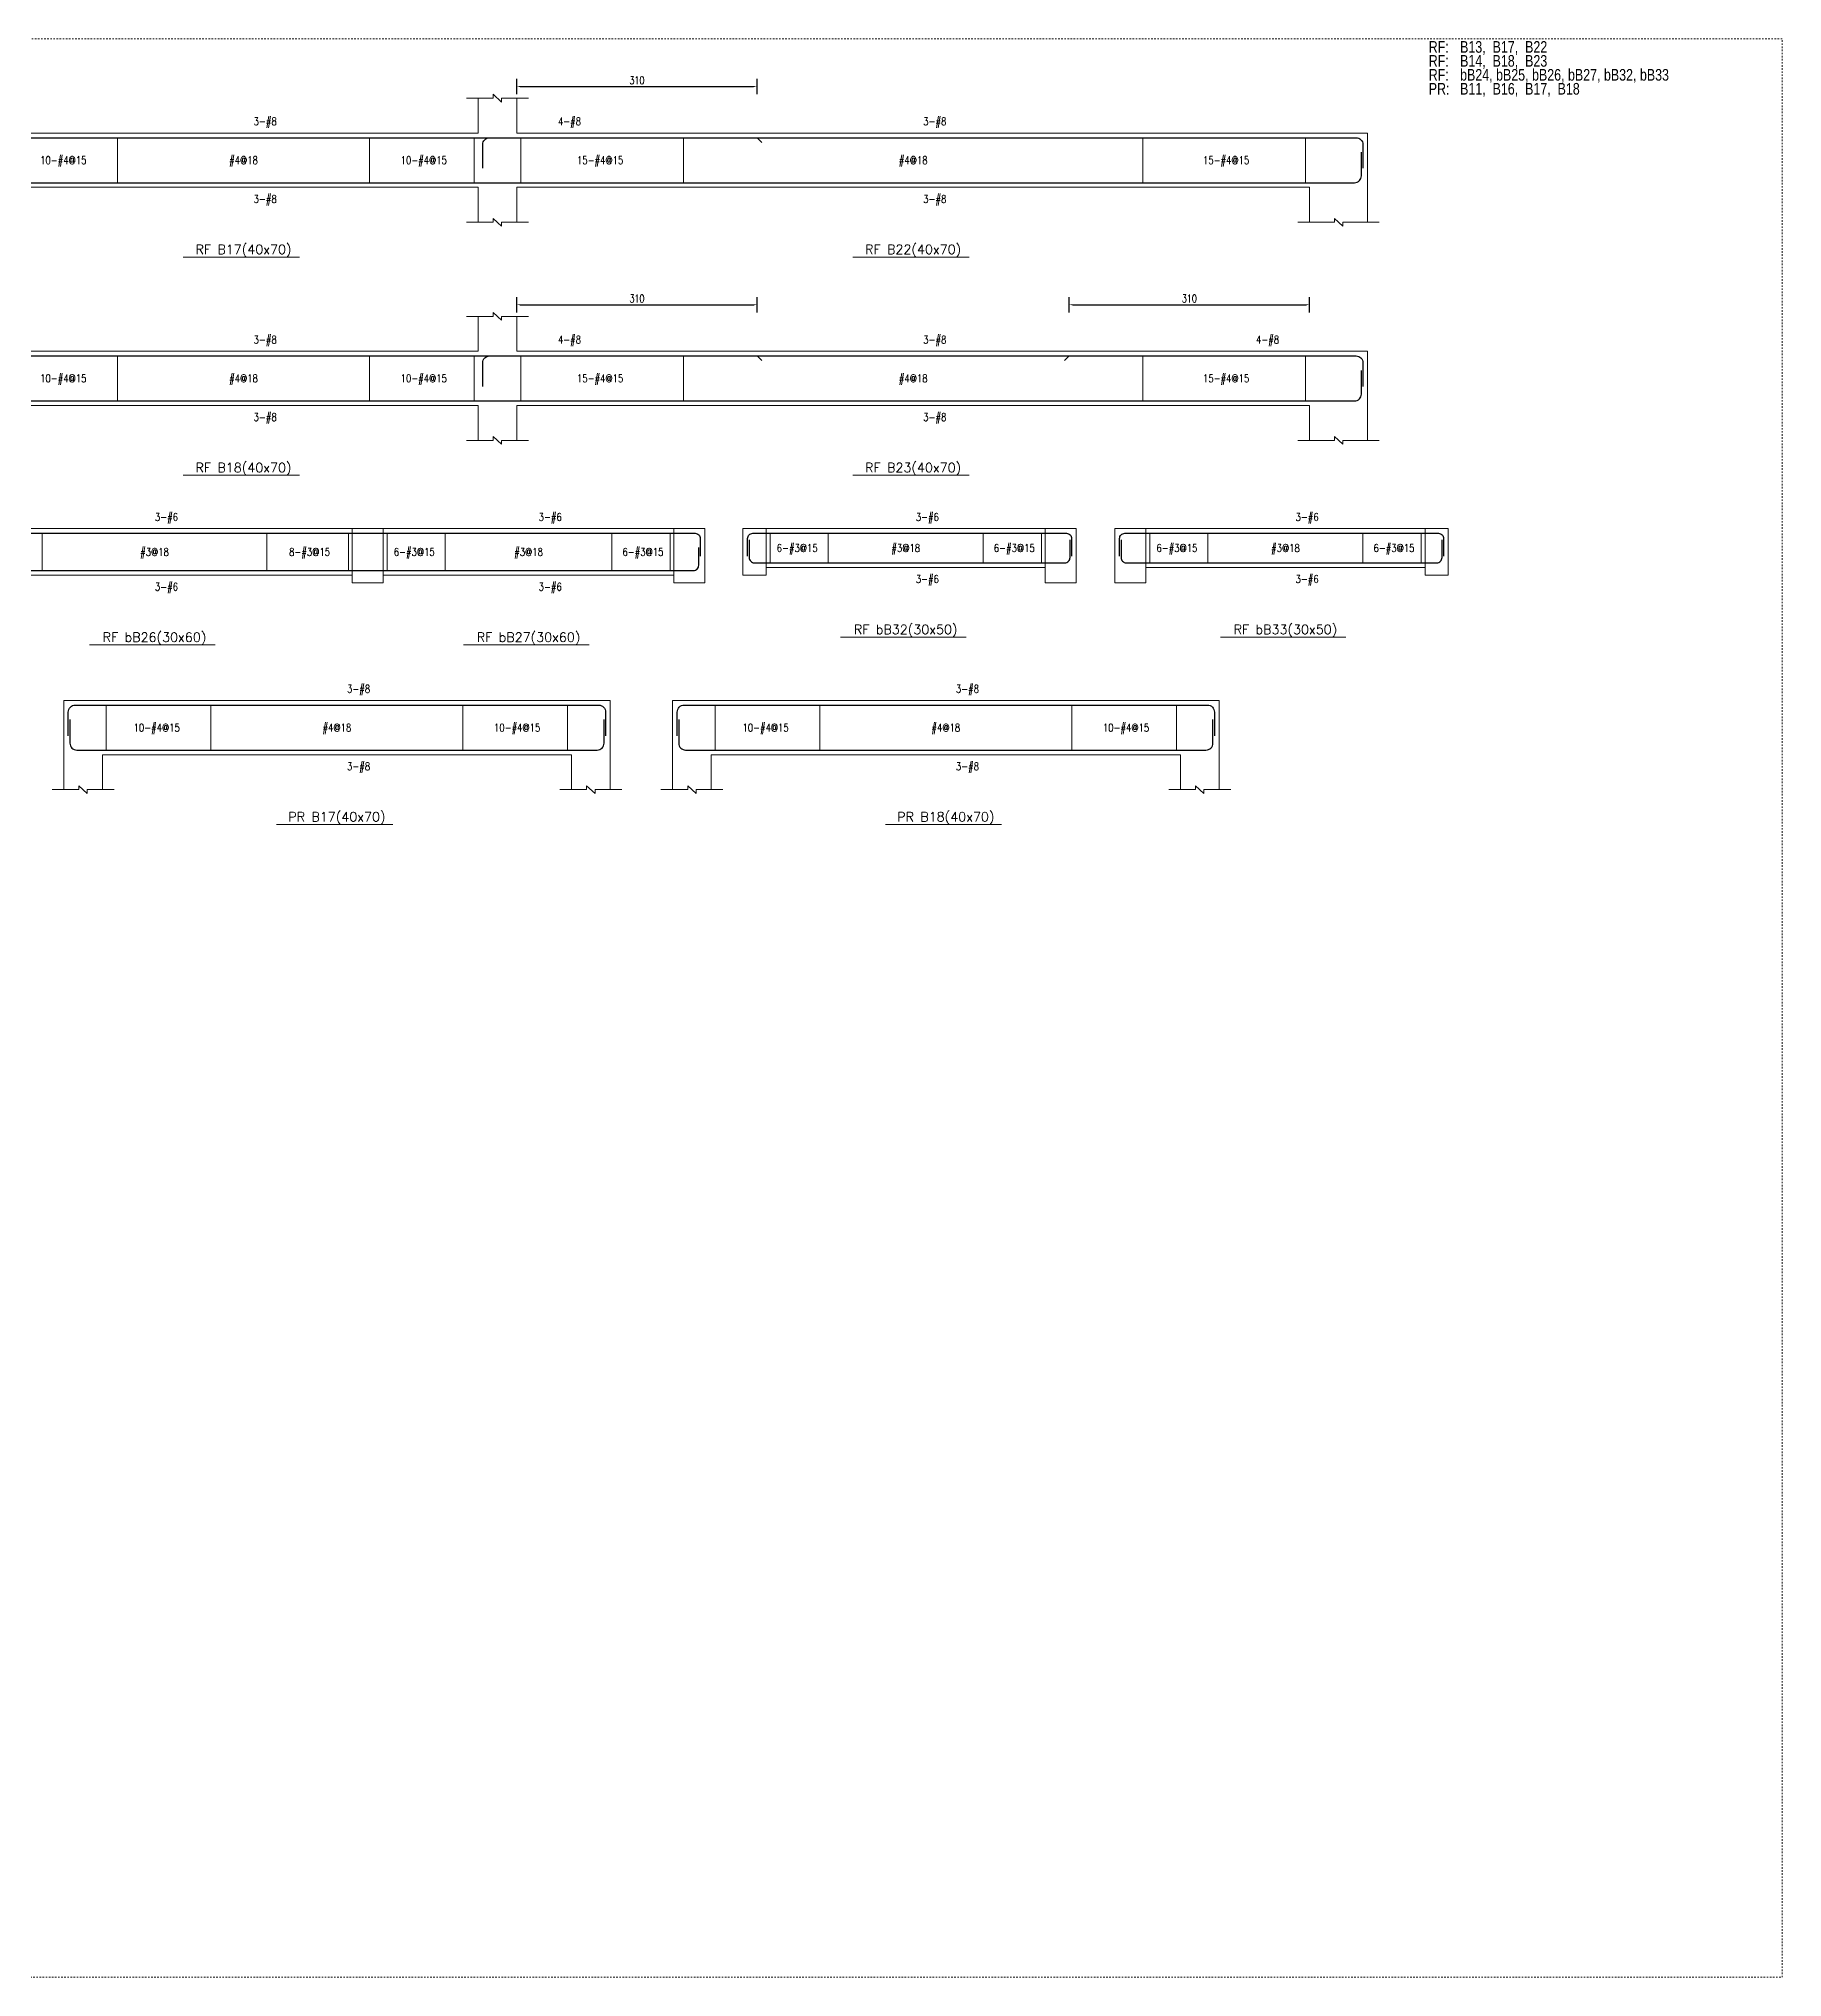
# Model space of a CAD drawing. Header units: millimetres. Extents: x 50 to 17750, y -6050 to -1000.
# Drawn here: x 1301 to 3550, y -6050 to -3550 of the extents above; entities that cross this region are included whole.
import ezdxf
from ezdxf.enums import TextEntityAlignment as Align

# ---------------------------------------------------------------- set-up
doc = ezdxf.new("R2010")
doc.units = ezdxf.units.MM
doc.linetypes.add('DOT', pattern=[4, 2, -2])
for name, color, linetype in [('主筋文字', 3, 'Continuous'), ('主筋文字引線', 3, 'Continuous'), ('主筋線', 1, 'Continuous'), ('剪力筋文字', 3, 'Continuous'), ('剪力筋文字引線', 3, 'Continuous'), ('剪力筋線', 3, 'Continuous'), ('圖框', 132, 'DOT'), ('尺寸標註-字串', 4, 'Continuous'), ('摘要資訊', 1, 'Continuous'), ('梁柱截斷記號', 3, 'Continuous'), ('梁跨名稱', 3, 'Continuous'), ('梁跨名稱底線', 3, 'Continuous'), ('邊界線', 3, 'Continuous'), ('邊界線-梁支撐外線', 3, 'Continuous')]:
    doc.layers.add(name, color=color, linetype=linetype)
doc.styles.add('note', font='romans', dxfattribs={"width": 0.75, "height": 10})
doc.styles.add('OAP_ROMANS', font='OAP_ROMANS.shx', dxfattribs={"height": 0.2, "bigfont": 'chineset.shx'})
doc.styles.add('romanc', font='romanc.shx', dxfattribs={"height": 0.2, "bigfont": 'chineset.shx'})
doc.styles.add('romans', font='romans.shx', dxfattribs={"height": 0.2, "bigfont": 'chineset.shx'})
doc.dimstyles.new('BeamRebarDim', dxfattribs={"dimtxt": 12, "dimasz": 4.5, "dimexe": 10, "dimexo": 1, "dimgap": 3, "dimtad": 1, "dimdec": 0, "dimdsep": 46, "dimtxsty": 'note', "dimcen": 2.5, "dimclrd": 256, "dimclre": 256, "dimclrt": 256, "dimadec": 0, "dimazin": 0, "dimtfac": 1, "dimtmove": 0, "dimatfit": 3, "dimfxl": 1, "dimtolj": 1, "dimarcsym": 0})

# ---------------------------------------------------------------- blocks, each defined once
blk = doc.blocks.new('*D179')
at = {"layer": 'Defpoints', "color": 0}
for p in [(1917.7, -3622.6), (2227.7, -3611.6), (2227.7, -3622.6)]:
    blk.add_point(p, dxfattribs=at)
at = {"layer": '尺寸標註-字串', "lineweight": -2}
for p, q in [((1917.7, -3621.6), (1917.7, -3601.6)), ((1922.2, -3611.6), (2223.2, -3611.6)), ((2227.7, -3621.6), (2227.7, -3601.6))]:
    blk.add_line(p, q, dxfattribs=at)
at = {"layer": '尺寸標註-字串'}
for points in [[(1922.2, -3610.9), (1922.2, -3612.4), (1917.7, -3611.6)], [(2223.2, -3612.4), (2223.2, -3610.9), (2227.7, -3611.6)]]:
    blk.add_solid(points, dxfattribs=at)
at = {"layer": '尺寸標註-字串', "insert": (2072.7, -3603.6), "char_height": 10, "attachment_point": 5, "style": 'note'}
blk.add_mtext('\\A1;310', dxfattribs=at)
blk = doc.blocks.new('*D182')
at = {"layer": 'Defpoints', "color": 0}
for p in [(2227.734375, -3893.046875), (1917.734375, -3904.046875), (2227.734375, -3904.046875)]:
    blk.add_point(p, dxfattribs=at)
at = {"layer": '尺寸標註-字串', "lineweight": -2}
for p, q in [((1917.734375, -3903.046875), (1917.734375, -3883.046875)), ((1922.234375, -3893.046875), (2223.234375, -3893.046875)), ((2227.734375, -3903.046875), (2227.734375, -3883.046875))]:
    blk.add_line(p, q, dxfattribs=at)
at = {"layer": '尺寸標註-字串'}
for points in [[(1922.234375, -3892.296875), (1922.234375, -3893.796875), (1917.734375, -3893.046875)], [(2223.234375, -3893.796875), (2223.234375, -3892.296875), (2227.734375, -3893.046875)]]:
    blk.add_solid(points, dxfattribs=at)
at = {"layer": '尺寸標註-字串', "insert": (2072.734375, -3885.001875), "char_height": 10, "attachment_point": 5, "style": 'note'}
blk.add_mtext('\\A1;310', dxfattribs=at)
blk = doc.blocks.new('*D183')
at = {"layer": 'Defpoints', "color": 0}
for p in [(2940.234375, -3893.046875), (2630.234375, -3904.046875), (2940.234375, -3904.046875)]:
    blk.add_point(p, dxfattribs=at)
at = {"layer": '尺寸標註-字串', "lineweight": -2}
for p, q in [((2630.234375, -3903.046875), (2630.234375, -3883.046875)), ((2634.734375, -3893.046875), (2935.734375, -3893.046875)), ((2940.234375, -3903.046875), (2940.234375, -3883.046875))]:
    blk.add_line(p, q, dxfattribs=at)
at = {"layer": '尺寸標註-字串'}
for points in [[(2634.734375, -3892.296875), (2634.734375, -3893.796875), (2630.234375, -3893.046875)], [(2935.734375, -3893.796875), (2935.734375, -3892.296875), (2940.234375, -3893.046875)]]:
    blk.add_solid(points, dxfattribs=at)
at = {"layer": '尺寸標註-字串', "insert": (2785.234375, -3885.001875), "char_height": 10, "attachment_point": 5, "style": 'note'}
blk.add_mtext('\\A1;310', dxfattribs=at)

msp = doc.modelspace()

# ---------------------------------------------------------------- linework, layer by layer
at = {"layer": '主筋文字引線', "lineweight": 5}
for points in [[(1565.2, -3677.6, 0, 1.5, 0), (1565.2, -3673.1, 0, 0, 0), (1565.2, -3656.6, 0, 0, 0), (1575.2, -3656.6, 0, 0, 0)], [(1957.7, -3677.6, 0, 1.5, 0), (1957.7, -3673.1, 0, 0, 0), (1957.7, -3656.6, 0, 0, 0), (1967.7, -3656.6, 0, 0, 0)], [(2429, -3677.6, 0, 1.5, 0), (2429, -3673.1, 0, 0, 0), (2429, -3656.6, 0, 0, 0), (2439, -3656.6, 0, 0, 0)], [(1565.2, -3735.6, 0, 1.5, 0), (1565.2, -3740.1, 0, 0, 0), (1565.2, -3756.6, 0, 0, 0), (1575.2, -3756.6, 0, 0, 0)], [(2429, -3735.6, 0, 1.5, 0), (2429, -3740.1, 0, 0, 0), (2429, -3756.6, 0, 0, 0), (2439, -3756.6, 0, 0, 0)], [(1565.2, -3959, 0, 1.5, 0), (1565.2, -3954.5, 0, 0, 0), (1565.2, -3938, 0, 0, 0), (1575.2, -3938, 0, 0, 0)], [(1957.7, -3959, 0, 1.5, 0), (1957.7, -3954.5, 0, 0, 0), (1957.7, -3938, 0, 0, 0), (1967.7, -3938, 0, 0, 0)], [(2429, -3959, 0, 1.5, 0), (2429, -3954.5, 0, 0, 0), (2429, -3938, 0, 0, 0), (2439, -3938, 0, 0, 0)], [(2855.2, -3959, 0, 1.5, 0), (2855.2, -3954.5, 0, 0, 0), (2855.2, -3938, 0, 0, 0), (2868.2, -3938, 0, 0, 0)], [(1565.2, -4017, 0, 1.5, 0), (1565.2, -4021.5, 0, 0, 0), (1565.2, -4038, 0, 0, 0), (1575.2, -4038, 0, 0, 0)], [(2429, -4017, 0, 1.5, 0), (2429, -4021.5, 0, 0, 0), (2429, -4038, 0, 0, 0), (2439, -4038, 0, 0, 0)], [(1437.9, -4187.8, 0, 1.5, 0), (1437.9, -4183.3, 0, 0, 0), (1437.9, -4166.8, 0, 0, 0), (1447.9, -4166.8, 0, 0, 0)], [(1932.9, -4187.8, 0, 1.5, 0), (1932.9, -4183.3, 0, 0, 0), (1932.9, -4166.8, 0, 0, 0), (1942.9, -4166.8, 0, 0, 0)], [(2419.4, -4187.8, 0, 1.5, 0), (2419.4, -4183.3, 0, 0, 0), (2419.4, -4166.8, 0, 0, 0), (2429.4, -4166.8, 0, 0, 0)], [(2909.2, -4187.8, 0, 1.5, 0), (2909.2, -4183.3, 0, 0, 0), (2909.2, -4166.8, 0, 0, 0), (2919.2, -4166.8, 0, 0, 0)], [(1437.9, -4235.8, 0, 1.5, 0), (1437.9, -4240.3, 0, 0, 0), (1437.9, -4256.8, 0, 0, 0), (1447.9, -4256.8, 0, 0, 0)], [(1932.9, -4235.8, 0, 1.5, 0), (1932.9, -4240.3, 0, 0, 0), (1932.9, -4256.8, 0, 0, 0), (1942.9, -4256.8, 0, 0, 0)], [(2419.4, -4225.8, 0, 1.5, 0), (2419.4, -4230.3, 0, 0, 0), (2419.4, -4246.8, 0, 0, 0), (2429.4, -4246.8, 0, 0, 0)], [(2909.2, -4225.8, 0, 1.5, 0), (2909.2, -4230.3, 0, 0, 0), (2909.2, -4246.8, 0, 0, 0), (2919.2, -4246.8, 0, 0, 0)], [(1685.7, -4409.4, 0, 1.5, 0), (1685.7, -4404.9, 0, 0, 0), (1685.7, -4388.4, 0, 0, 0), (1695.7, -4388.4, 0, 0, 0)], [(2471.1, -4409.4, 0, 1.5, 0), (2471.1, -4404.9, 0, 0, 0), (2471.1, -4388.4, 0, 0, 0), (2481.1, -4388.4, 0, 0, 0)], [(1685.7, -4467.4, 0, 1.5, 0), (1685.7, -4471.9, 0, 0, 0), (1685.7, -4488.4, 0, 0, 0), (1695.7, -4488.4, 0, 0, 0)], [(2471.1, -4467.4, 0, 1.5, 0), (2471.1, -4471.9, 0, 0, 0), (2471.1, -4488.4, 0, 0, 0), (2481.1, -4488.4, 0, 0, 0)]]:
    msp.add_lwpolyline(points, format="xyseb", dxfattribs=at)
at = {"layer": '主筋線', "lineweight": 30}
for points in [[(1262.7, -3677.6), (1867.7, -3677.6)], [(1867.7, -3677.6), (1917.7, -3677.6)], [(1867.7, -3677.6), (1917.7, -3677.6)], [(1917.7, -3677.6), (2227.7, -3677.6)], [(2227.7, -3677.6), (2940.2, -3677.6)], [(2227.7, -3677.6), (2233.7, -3683.6)], [(1262.7, -3735.6), (1867.7, -3735.6)], [(1867.7, -3735.6), (1917.7, -3735.6)], [(1867.7, -3735.6), (1917.7, -3735.6)], [(1917.7, -3735.6), (2940.2, -3735.6)], [(1262.7, -3959), (1867.7, -3959)], [(1867.7, -3959), (1917.7, -3959)], [(1867.7, -3959), (1917.7, -3959)], [(1917.7, -3959), (2227.7, -3959)], [(2227.7, -3959), (2630.2, -3959)], [(2227.7, -3959), (2233.7, -3965)], [(2630.2, -3959), (2624.2, -3965)], [(2630.2, -3959), (2940.2, -3959)], [(1262.7, -4017), (1867.7, -4017)], [(1867.7, -4017), (1917.7, -4017)], [(1867.7, -4017), (1917.7, -4017)], [(1917.7, -4017), (2940.2, -4017)], [(1195.4, -4187.8), (1705.4, -4187.8)], [(1705.4, -4187.8), (1745.4, -4187.8)], [(1705.4, -4187.8), (1745.4, -4187.8)], [(1745.4, -4187.8), (2120.4, -4187.8)], [(2239.4, -4187.8), (2599.4, -4187.8)], [(2729.2, -4187.8), (3089.2, -4187.8)], [(1195.4, -4235.8), (1705.4, -4235.8)], [(1705.4, -4235.8), (1745.4, -4235.8)], [(1705.4, -4235.8), (1745.4, -4235.8)], [(1745.4, -4235.8), (2120.4, -4235.8)], [(2239.4, -4225.8), (2599.4, -4225.8)], [(2729.2, -4225.8), (3089.2, -4225.8)], [(1383.2, -4409.4), (1988.2, -4409.4)], [(2168.6, -4409.4), (2773.6, -4409.4)], [(1383.2, -4467.4), (1988.2, -4467.4)], [(2168.6, -4467.4), (2773.6, -4467.4)]]:
    msp.add_lwpolyline(points, dxfattribs=at)
for points in [[(1873.7, -3717), (1873.7, -3686.5, -0.414214), (1882.6, -3677.6), (1917.7, -3677.6)], [(2940.2, -3677.6), (3000.3, -3677.6, -0.414214), (3009.2, -3686.5), (3009.2, -3717)], [(2940.2, -3735.6), (2998.3, -3735.6, 0.414214), (3007.2, -3726.7), (3007.2, -3696.2)], [(1873.7, -3998.4), (1873.7, -3967.9, -0.414214), (1882.6, -3959), (1917.7, -3959)], [(2940.2, -3959), (3000.3, -3959, -0.414214), (3009.2, -3967.9), (3009.2, -3998.4)], [(2940.2, -4017), (2998.3, -4017, 0.414214), (3007.2, -4008.2), (3007.2, -3977.7)], [(2120.4, -4187.8), (2147.7, -4187.8, -0.414214), (2154.4, -4194.4), (2154.4, -4217.4)], [(2215.4, -4217.4), (2215.4, -4194.4, -0.414214), (2222.1, -4187.8), (2239.4, -4187.8)], [(2217.4, -4196.2), (2217.4, -4219.1, 0.414214), (2224.1, -4225.8), (2239.4, -4225.8)], [(2599.4, -4187.8), (2626.7, -4187.8, -0.414214), (2633.4, -4194.4), (2633.4, -4217.4)], [(2599.4, -4225.8), (2624.7, -4225.8, 0.414214), (2631.4, -4219.1), (2631.4, -4196.2)], [(2695.2, -4217.4), (2695.2, -4194.4, -0.414214), (2701.9, -4187.8), (2729.2, -4187.8)], [(2697.2, -4196.2), (2697.2, -4219.1, 0.414214), (2703.9, -4225.8), (2729.2, -4225.8)], [(3089.2, -4187.8), (3106.5, -4187.8, -0.414214), (3113.2, -4194.4), (3113.2, -4217.4)], [(3089.2, -4225.8), (3104.5, -4225.8, 0.414214), (3111.2, -4219.1), (3111.2, -4196.2)], [(2120.4, -4235.8), (2145.7, -4235.8, 0.414214), (2152.4, -4229.1), (2152.4, -4206.2)], [(1339.2, -4448.8), (1339.2, -4418.3, -0.414214), (1348.1, -4409.4), (1383.2, -4409.4)], [(1988.2, -4409.4), (2023.4, -4409.4, -0.414214), (2032.2, -4418.3), (2032.2, -4448.8)], [(2124.6, -4448.8), (2124.6, -4418.3, -0.414214), (2133.5, -4409.4), (2168.6, -4409.4)], [(2773.6, -4409.4), (2808.7, -4409.4, -0.414214), (2817.6, -4418.3), (2817.6, -4448.8)], [(1341.2, -4428.1), (1341.2, -4458.5, 0.414214), (1350.1, -4467.4), (1383.2, -4467.4)], [(1988.2, -4467.4), (2021.4, -4467.4, 0.414214), (2030.2, -4458.5), (2030.2, -4428.1)], [(2126.6, -4428.1), (2126.6, -4458.5, 0.414214), (2135.5, -4467.4), (2168.6, -4467.4)], [(2773.6, -4467.4), (2806.7, -4467.4, 0.414214), (2815.6, -4458.5), (2815.6, -4428.1)]]:
    msp.add_lwpolyline(points, format="xyb", dxfattribs=at)
at = {"layer": '剪力筋文字引線', "lineweight": 5}
for points in [[(1402.7, -3706.6, 0, 1.5, 0), (1398.2, -3706.6, 0, 0, 0), (1368.7, -3706.6, 0, 0, 0)], [(1402.7, -3706.6, 0, 1.5, 0), (1407.2, -3706.6, 0, 0, 0), (1541.2, -3706.6, 0, 0, 0)], [(1727.7, -3706.6, 0, 1.5, 0), (1723.2, -3706.6, 0, 0, 0), (1589.2, -3706.6, 0, 0, 0)], [(1727.7, -3706.6, 0, 1.5, 0), (1732.2, -3706.6, 0, 0, 0), (1761.7, -3706.6, 0, 0, 0)], [(1862.7, -3706.6, 0, 1.5, 0), (1858.2, -3706.6, 0, 0, 0), (1833.7, -3706.6, 0, 0, 0)], [(1922.7, -3706.6, 0, 1.5, 0), (1927.2, -3706.6, 0, 0, 0), (1989.2, -3706.6, 0, 0, 0)], [(2132.7, -3706.6, 0, 1.5, 0), (2128.2, -3706.6, 0, 0, 0), (2061.2, -3706.6, 0, 0, 0)], [(2132.7, -3706.6, 0, 1.5, 0), (2137.2, -3706.6, 0, 0, 0), (2405, -3706.6, 0, 0, 0)], [(2725.2, -3706.6, 0, 1.5, 0), (2720.7, -3706.6, 0, 0, 0), (2453, -3706.6, 0, 0, 0)], [(2725.2, -3706.6, 0, 1.5, 0), (2729.7, -3706.6, 0, 0, 0), (2796.7, -3706.6, 0, 0, 0)], [(2935.2, -3706.6, 0, 1.5, 0), (2930.7, -3706.6, 0, 0, 0), (2868.7, -3706.6, 0, 0, 0)], [(1402.7, -3988, 0, 1.5, 0), (1398.2, -3988, 0, 0, 0), (1368.7, -3988, 0, 0, 0)], [(1402.7, -3988, 0, 1.5, 0), (1407.2, -3988, 0, 0, 0), (1541.2, -3988, 0, 0, 0)], [(1727.7, -3988, 0, 1.5, 0), (1723.2, -3988, 0, 0, 0), (1589.2, -3988, 0, 0, 0)], [(1727.7, -3988, 0, 1.5, 0), (1732.2, -3988, 0, 0, 0), (1761.7, -3988, 0, 0, 0)], [(1862.7, -3988, 0, 1.5, 0), (1858.2, -3988, 0, 0, 0), (1833.7, -3988, 0, 0, 0)], [(1922.7, -3988, 0, 1.5, 0), (1927.2, -3988, 0, 0, 0), (1989.2, -3988, 0, 0, 0)], [(2132.7, -3988, 0, 1.5, 0), (2128.2, -3988, 0, 0, 0), (2061.2, -3988, 0, 0, 0)], [(2132.7, -3988, 0, 1.5, 0), (2137.2, -3988, 0, 0, 0), (2405, -3988, 0, 0, 0)], [(2725.2, -3988, 0, 1.5, 0), (2720.7, -3988, 0, 0, 0), (2453, -3988, 0, 0, 0)], [(2725.2, -3988, 0, 1.5, 0), (2729.7, -3988, 0, 0, 0), (2796.7, -3988, 0, 0, 0)], [(2935.2, -3988, 0, 1.5, 0), (2930.7, -3988, 0, 0, 0), (2868.7, -3988, 0, 0, 0)], [(1305.4, -4211.8, 0, 1.5, 0), (1300.9, -4211.8, 0, 0, 0), (1282.4, -4211.8, 0, 0, 0)], [(1305.4, -4211.8, 0, 1.5, 0), (1309.9, -4211.8, 0, 0, 0), (1426.4, -4211.8, 0, 0, 0)], [(1595.4, -4211.8, 0, 1.5, 0), (1590.9, -4211.8, 0, 0, 0), (1474.4, -4211.8, 0, 0, 0)], [(1595.4, -4211.8, 0, 1.5, 0), (1599.9, -4211.8, 0, 0, 0), (1618.4, -4211.8, 0, 0, 0)], [(1700.4, -4211.8, 0, 1.5, 0), (1695.9, -4211.8, 0, 0, 0), (1682.4, -4211.8, 0, 0, 0)], [(1750.4, -4211.8, 0, 1.5, 0), (1754.9, -4211.8, 0, 0, 0), (1753.4, -4211.8, 0, 0, 0)], [(1825.4, -4211.8, 0, 1.5, 0), (1820.9, -4211.8, 0, 0, 0), (1817.4, -4211.8, 0, 0, 0)], [(1825.4, -4211.8, 0, 1.5, 0), (1829.9, -4211.8, 0, 0, 0), (1908.9, -4211.8, 0, 0, 0)], [(2040.4, -4211.8, 0, 1.5, 0), (2035.9, -4211.8, 0, 0, 0), (1956.9, -4211.8, 0, 0, 0)], [(2040.4, -4211.8, 0, 1.5, 0), (2044.9, -4211.8, 0, 0, 0), (2048.4, -4211.8, 0, 0, 0)], [(2115.4, -4211.8, 0, 1.5, 0), (2110.9, -4211.8, 0, 0, 0), (2112.4, -4211.8, 0, 0, 0)], [(2244.4, -4206.8, 0, 1.5, 0), (2248.9, -4206.8, 0, 0, 0), (2247.4, -4206.8, 0, 0, 0)], [(2319.4, -4206.8, 0, 1.5, 0), (2314.9, -4206.8, 0, 0, 0), (2311.4, -4206.8, 0, 0, 0)], [(2319.4, -4206.8, 0, 1.5, 0), (2323.9, -4206.8, 0, 0, 0), (2395.4, -4206.8, 0, 0, 0)], [(2519.4, -4206.8, 0, 1.5, 0), (2514.9, -4206.8, 0, 0, 0), (2443.4, -4206.8, 0, 0, 0)], [(2519.4, -4206.8, 0, 1.5, 0), (2523.9, -4206.8, 0, 0, 0), (2527.4, -4206.8, 0, 0, 0)], [(2594.4, -4206.8, 0, 1.5, 0), (2589.9, -4206.8, 0, 0, 0), (2591.4, -4206.8, 0, 0, 0)], [(2734.2, -4206.8, 0, 1.5, 0), (2738.7, -4206.8, 0, 0, 0), (2737.2, -4206.8, 0, 0, 0)], [(2809.2, -4206.8, 0, 1.5, 0), (2804.7, -4206.8, 0, 0, 0), (2801.2, -4206.8, 0, 0, 0)], [(2809.2, -4206.8, 0, 1.5, 0), (2813.7, -4206.8, 0, 0, 0), (2885.2, -4206.8, 0, 0, 0)], [(3009.2, -4206.8, 0, 1.5, 0), (3004.7, -4206.8, 0, 0, 0), (2933.2, -4206.8, 0, 0, 0)], [(3009.2, -4206.8, 0, 1.5, 0), (3013.7, -4206.8, 0, 0, 0), (3017.2, -4206.8, 0, 0, 0)], [(3084.2, -4206.8, 0, 1.5, 0), (3079.7, -4206.8, 0, 0, 0), (3081.2, -4206.8, 0, 0, 0)], [(1388.2, -4438.4, 0, 1.5, 0), (1392.7, -4438.4, 0, 0, 0), (1417.2, -4438.4, 0, 0, 0)], [(1523.2, -4438.4, 0, 1.5, 0), (1518.7, -4438.4, 0, 0, 0), (1489.2, -4438.4, 0, 0, 0)], [(1523.2, -4438.4, 0, 1.5, 0), (1527.7, -4438.4, 0, 0, 0), (1661.7, -4438.4, 0, 0, 0)], [(1848.2, -4438.4, 0, 1.5, 0), (1843.7, -4438.4, 0, 0, 0), (1709.7, -4438.4, 0, 0, 0)], [(1848.2, -4438.4, 0, 1.5, 0), (1852.7, -4438.4, 0, 0, 0), (1882.2, -4438.4, 0, 0, 0)], [(1983.2, -4438.4, 0, 1.5, 0), (1978.7, -4438.4, 0, 0, 0), (1954.2, -4438.4, 0, 0, 0)], [(2173.6, -4438.4, 0, 1.5, 0), (2178.1, -4438.4, 0, 0, 0), (2202.6, -4438.4, 0, 0, 0)], [(2308.6, -4438.4, 0, 1.5, 0), (2304.1, -4438.4, 0, 0, 0), (2274.6, -4438.4, 0, 0, 0)], [(2308.6, -4438.4, 0, 1.5, 0), (2313.1, -4438.4, 0, 0, 0), (2447.1, -4438.4, 0, 0, 0)], [(2633.6, -4438.4, 0, 1.5, 0), (2629.1, -4438.4, 0, 0, 0), (2495.1, -4438.4, 0, 0, 0)], [(2633.6, -4438.4, 0, 1.5, 0), (2638.1, -4438.4, 0, 0, 0), (2667.6, -4438.4, 0, 0, 0)], [(2768.6, -4438.4, 0, 1.5, 0), (2764.1, -4438.4, 0, 0, 0), (2739.6, -4438.4, 0, 0, 0)]]:
    msp.add_lwpolyline(points, format="xyseb", dxfattribs=at)
at = {"layer": '剪力筋線', "lineweight": 5}
for points in [[(1402.7, -3677.4), (1402.7, -3735.8)], [(1727.7, -3677.4), (1727.7, -3735.8)], [(1862.7, -3677.4), (1862.7, -3735.8)], [(1922.7, -3677.4), (1922.7, -3735.8)], [(2132.7, -3677.4), (2132.7, -3735.8)], [(2725.2, -3677.4), (2725.2, -3735.8)], [(2935.2, -3677.4), (2935.2, -3735.8)], [(1402.7, -3958.9), (1402.7, -4017.2)], [(1727.7, -3958.9), (1727.7, -4017.2)], [(1862.7, -3958.9), (1862.7, -4017.2)], [(1922.7, -3958.9), (1922.7, -4017.2)], [(2132.7, -3958.9), (2132.7, -4017.2)], [(2725.2, -3958.9), (2725.2, -4017.2)], [(2935.2, -3958.9), (2935.2, -4017.2)], [(1305.4, -4187.6), (1305.4, -4235.9)], [(1595.4, -4187.6), (1595.4, -4235.9)], [(1700.4, -4187.6), (1700.4, -4235.9)], [(1750.4, -4187.6), (1750.4, -4235.9)], [(1825.4, -4187.6), (1825.4, -4235.9)], [(2040.4, -4187.6), (2040.4, -4235.9)], [(2115.4, -4187.6), (2115.4, -4235.9)], [(2244.4, -4187.6), (2244.4, -4225.9)], [(2319.4, -4187.6), (2319.4, -4225.9)], [(2519.4, -4187.6), (2519.4, -4225.9)], [(2594.4, -4187.6), (2594.4, -4225.9)], [(2734.2, -4187.6), (2734.2, -4225.9)], [(2809.2, -4187.6), (2809.2, -4225.9)], [(3009.2, -4187.6), (3009.2, -4225.9)], [(3084.2, -4187.6), (3084.2, -4225.9)], [(1388.2, -4409.3), (1388.2, -4467.6)], [(1523.2, -4409.3), (1523.2, -4467.6)], [(1848.2, -4409.3), (1848.2, -4467.6)], [(1983.2, -4409.3), (1983.2, -4467.6)], [(2173.6, -4409.3), (2173.6, -4467.6)], [(2308.6, -4409.3), (2308.6, -4467.6)], [(2633.6, -4409.3), (2633.6, -4467.6)], [(2768.6, -4409.3), (2768.6, -4467.6)]]:
    msp.add_lwpolyline(points, dxfattribs=at)
at = {"layer": '圖框', "lineweight": 5}
msp.add_lwpolyline([(50, -6050), (3550, -6050), (3550, -3550), (50, -3550), (50, -6050)], dxfattribs=at)
at = {"layer": '梁柱截斷記號', "lineweight": 5}
for points in [[(1852.7, -3626.6), (1887.3, -3626.6), (1887.3, -3621.6), (1898.1, -3631.6), (1898.1, -3626.6), (1932.7, -3626.6)], [(1852.7, -3786.6), (1887.3, -3786.6), (1887.3, -3781.6), (1898.1, -3791.6), (1898.1, -3786.6), (1932.7, -3786.6)], [(2925.2, -3786.6), (2972.3, -3786.6), (2972.3, -3781.6), (2983.1, -3791.6), (2983.1, -3786.6), (3030.2, -3786.6)], [(1852.7, -3908), (1887.3, -3908), (1887.3, -3903), (1898.1, -3913), (1898.1, -3908), (1932.7, -3908)], [(1852.7, -4068), (1887.3, -4068), (1887.3, -4063), (1898.1, -4073), (1898.1, -4068), (1932.7, -4068)], [(2925.2, -4068), (2972.3, -4068), (2972.3, -4063), (2983.1, -4073), (2983.1, -4068), (3030.2, -4068)], [(1318.2, -4518.4), (1352.8, -4518.4), (1352.8, -4513.4), (1363.6, -4523.4), (1363.6, -4518.4), (1398.2, -4518.4)], [(1973.2, -4518.4), (2007.8, -4518.4), (2007.8, -4513.4), (2018.6, -4523.4), (2018.6, -4518.4), (2053.2, -4518.4)], [(2103.6, -4518.4), (2138.2, -4518.4), (2138.2, -4513.4), (2149, -4523.4), (2149, -4518.4), (2183.6, -4518.4)], [(2758.6, -4518.4), (2793.2, -4518.4), (2793.2, -4513.4), (2804, -4523.4), (2804, -4518.4), (2838.6, -4518.4)]]:
    msp.add_lwpolyline(points, dxfattribs=at)
at = {"layer": '梁跨名稱底線', "lineweight": 5}
for points in [[(1487.2, -3831.6), (1637.2, -3831.6)], [(2351, -3831.6), (2501, -3831.6)], [(1487.2, -4113), (1637.2, -4113)], [(2351, -4113), (2501, -4113)], [(2335.4, -4321.8), (2497.4, -4321.8)], [(2825.2, -4321.8), (2987.2, -4321.8)], [(1366.4, -4331.8), (1528.4, -4331.8)], [(1848.9, -4331.8), (2010.9, -4331.8)], [(1607.7, -4563.4), (1757.7, -4563.4)], [(2393.1, -4563.4), (2543.1, -4563.4)]]:
    msp.add_lwpolyline(points, dxfattribs=at)
at = {"layer": '邊界線', "lineweight": 5}
for points in [[(1867.7, -3671.6), (1867.7, -3626.6)], [(1917.7, -3671.6), (1917.7, -3626.6)], [(1262.7, -3671.6), (1867.7, -3671.6)], [(1917.7, -3671.6), (2940.2, -3671.6)], [(2940.2, -3671.6), (3015.2, -3671.6)], [(3015.2, -3671.6), (3015.2, -3741.6)], [(1262.7, -3741.6), (1867.7, -3741.6)], [(1867.7, -3786.6), (1867.7, -3741.6)], [(1917.7, -3786.6), (1917.7, -3741.6)], [(1917.7, -3741.6), (2940.2, -3741.6)], [(2940.2, -3786.6), (2940.2, -3741.6)], [(3015.2, -3741.6), (3015.2, -3786.6)], [(1867.7, -3953), (1867.7, -3908)], [(1917.7, -3953), (1917.7, -3908)], [(1262.7, -3953), (1867.7, -3953)], [(1917.7, -3953), (2940.2, -3953)], [(2940.2, -3953), (3015.2, -3953)], [(3015.2, -3953), (3015.2, -4023)], [(1262.7, -4023), (1867.7, -4023)], [(1867.7, -4068), (1867.7, -4023)], [(1917.7, -4068), (1917.7, -4023)], [(1917.7, -4023), (2940.2, -4023)], [(2940.2, -4068), (2940.2, -4023)], [(3015.2, -4023), (3015.2, -4068)], [(1195.4, -4181.8), (1705.4, -4181.8)], [(1745.4, -4181.8), (2120.4, -4181.8)], [(2239.4, -4181.8), (2599.4, -4181.8)], [(2729.2, -4181.8), (3089.2, -4181.8)], [(1195.4, -4241.8), (1705.4, -4241.8)], [(1745.4, -4241.8), (2120.4, -4241.8)], [(2239.4, -4231.8), (2599.4, -4231.8)], [(2729.2, -4231.8), (3089.2, -4231.8)], [(1333.2, -4473.4), (1333.2, -4403.4)], [(1333.2, -4403.4), (1383.2, -4403.4)], [(1383.2, -4403.4), (1988.2, -4403.4)], [(1988.2, -4403.4), (2038.2, -4403.4)], [(2038.2, -4403.4), (2038.2, -4473.4)], [(2118.6, -4473.4), (2118.6, -4403.4)], [(2118.6, -4403.4), (2168.6, -4403.4)], [(2168.6, -4403.4), (2773.6, -4403.4)], [(2773.6, -4403.4), (2823.6, -4403.4)], [(2823.6, -4403.4), (2823.6, -4473.4)], [(1333.2, -4518.4), (1333.2, -4473.4)], [(1383.2, -4518.4), (1383.2, -4473.4)], [(1383.2, -4473.4), (1988.2, -4473.4)], [(1988.2, -4518.4), (1988.2, -4473.4)], [(2038.2, -4473.4), (2038.2, -4518.4)], [(2118.6, -4518.4), (2118.6, -4473.4)], [(2168.6, -4518.4), (2168.6, -4473.4)], [(2168.6, -4473.4), (2773.6, -4473.4)], [(2773.6, -4518.4), (2773.6, -4473.4)], [(2823.6, -4473.4), (2823.6, -4518.4)]]:
    msp.add_lwpolyline(points, dxfattribs=at)
at = {"layer": '邊界線-梁支撐外線', "lineweight": 5}
for points in [[(1705.4, -4251.8), (1745.4, -4251.8), (1745.4, -4181.8), (1705.4, -4181.8), (1705.4, -4251.8)], [(2120.4, -4251.8), (2160.4, -4251.8), (2160.4, -4181.8), (2120.4, -4181.8), (2120.4, -4251.8)], [(2209.4, -4241.8), (2239.4, -4241.8), (2239.4, -4181.8), (2209.4, -4181.8), (2209.4, -4241.8)], [(2599.4, -4251.8), (2639.4, -4251.8), (2639.4, -4181.8), (2599.4, -4181.8), (2599.4, -4251.8)], [(2689.2, -4251.8), (2729.2, -4251.8), (2729.2, -4181.8), (2689.2, -4181.8), (2689.2, -4251.8)], [(3089.2, -4241.8), (3119.2, -4241.8), (3119.2, -4181.8), (3089.2, -4181.8), (3089.2, -4241.8)]]:
    msp.add_lwpolyline(points, dxfattribs=at)

# ---------------------------------------------------------------- texts
at = {"layer": '主筋文字', "style": 'romans', "width": 0.8}
for s, p in [('3-#8', (1578.2, -3656.6)), ('4-#8', (1970.7, -3656.6)), ('3-#8', (2442, -3656.6)), ('3-#8', (1578.2, -3756.6)), ('3-#8', (2442, -3756.6)), ('3-#8', (1578.2, -3938)), ('4-#8', (1970.7, -3938)), ('3-#8', (2442, -3938)), ('4-#8', (2871.2, -3938)), ('3-#8', (1578.2, -4038)), ('3-#8', (2442, -4038)), ('3-#6', (1450.9, -4166.8)), ('3-#6', (1945.9, -4166.8)), ('3-#6', (2432.4, -4166.8)), ('3-#6', (2922.2, -4166.8)), ('3-#6', (1450.9, -4256.8)), ('3-#6', (1945.9, -4256.8)), ('3-#6', (2432.4, -4246.8)), ('3-#6', (2922.2, -4246.8)), ('3-#8', (1698.7, -4388.4)), ('3-#8', (2484.1, -4388.4)), ('3-#8', (1698.7, -4488.4)), ('3-#8', (2484.1, -4488.4))]:
    msp.add_text(s, height=10, dxfattribs=at).set_placement(p, align=Align.MIDDLE_LEFT)
at = {"layer": '剪力筋文字', "style": 'romans', "width": 0.8}
for s, p in [('10-#4@15', (1332.7, -3711.6)), ('#4@18', (1565.2, -3711.6)), ('10-#4@15', (1797.7, -3711.6)), ('15-#4@15', (2025.2, -3711.6)), ('#4@18', (2429, -3711.6)), ('15-#4@15', (2832.7, -3711.6)), ('10-#4@15', (1332.7, -3993)), ('#4@18', (1565.2, -3993)), ('10-#4@15', (1797.7, -3993)), ('15-#4@15', (2025.2, -3993)), ('#4@18', (2429, -3993)), ('15-#4@15', (2832.7, -3993)), ('6-#3@15', (2279.4, -4211.8)), ('#3@18', (2419.4, -4211.8)), ('6-#3@15', (2559.4, -4211.8)), ('6-#3@15', (2769.2, -4211.8)), ('#3@18', (2909.2, -4211.8)), ('6-#3@15', (3049.2, -4211.8)), ('#3@18', (1450.4, -4216.8)), ('8-#3@15', (1650.4, -4216.8)), ('6-#3@15', (1785.4, -4216.8)), ('#3@18', (1932.9, -4216.8)), ('6-#3@15', (2080.4, -4216.8)), ('10-#4@15', (1453.2, -4443.4)), ('#4@18', (1685.7, -4443.4)), ('10-#4@15', (1918.2, -4443.4)), ('10-#4@15', (2238.6, -4443.4)), ('#4@18', (2471.1, -4443.4)), ('10-#4@15', (2703.6, -4443.4))]:
    msp.add_text(s, height=10, dxfattribs=at).set_placement(p, align=Align.CENTER)
at = {"layer": '摘要資訊', "style": 'OAP_ROMANS', "width": 0.8}
for s, p in [('RF:', (3094, -3568)), ('RF:', (3094, -3586)), (' B13,  B17,  B22', (3130, -3568)), (' B14,  B18,  B23', (3130, -3586)), ('RF:', (3094, -3604)), (' bB24, bB25, bB26, bB27, bB32, bB33', (3130, -3604)), ('PR:', (3094, -3622)), (' B11,  B16,  B17,  B18', (3130, -3622))]:
    msp.add_text(s, height=15, dxfattribs=at).set_placement(p)
at = {"layer": '梁跨名稱', "style": 'romanc'}
for s, p in [('RF B17(40x70)', (1565.2, -3827.6)), ('RF B22(40x70)', (2429, -3827.6)), ('RF B18(40x70)', (1565.2, -4109)), ('RF B23(40x70)', (2429, -4109)), ('RF bB26(30x60)', (1450.4, -4327.8)), ('RF bB27(30x60)', (1932.9, -4327.8)), ('RF bB32(30x50)', (2419.4, -4317.8)), ('RF bB33(30x50)', (2909.2, -4317.8)), ('PR B17(40x70)', (1685.7, -4559.4)), ('PR B18(40x70)', (2471.1, -4559.4))]:
    msp.add_text(s, height=12, dxfattribs=at).set_placement(p, align=Align.CENTER)

# ---------------------------------------------------------------- dimensions: what is measured, and where the dimension line sits
at = {"layer": '尺寸標註-字串'}
for base, p1, p2, picture, middle in [((2227.7, -3611.6), (1917.7, -3622.6), (2227.7, -3622.6), '*D179', (2072.7, -3603.6)), ((2227.7, -3893), (1917.7, -3904), (2227.7, -3904), '*D182', (2072.7, -3885)), ((2940.2, -3893), (2630.2, -3904), (2940.2, -3904), '*D183', (2785.2, -3885))]:
    dim = msp.add_linear_dim(base=base, p1=p1, p2=p2, dimstyle='BeamRebarDim', dxfattribs=at)
    dim.commit()
    dim.dimension.update_dxf_attribs({"geometry": picture, "text_midpoint": middle})

doc.saveas('drawing.dxf')
